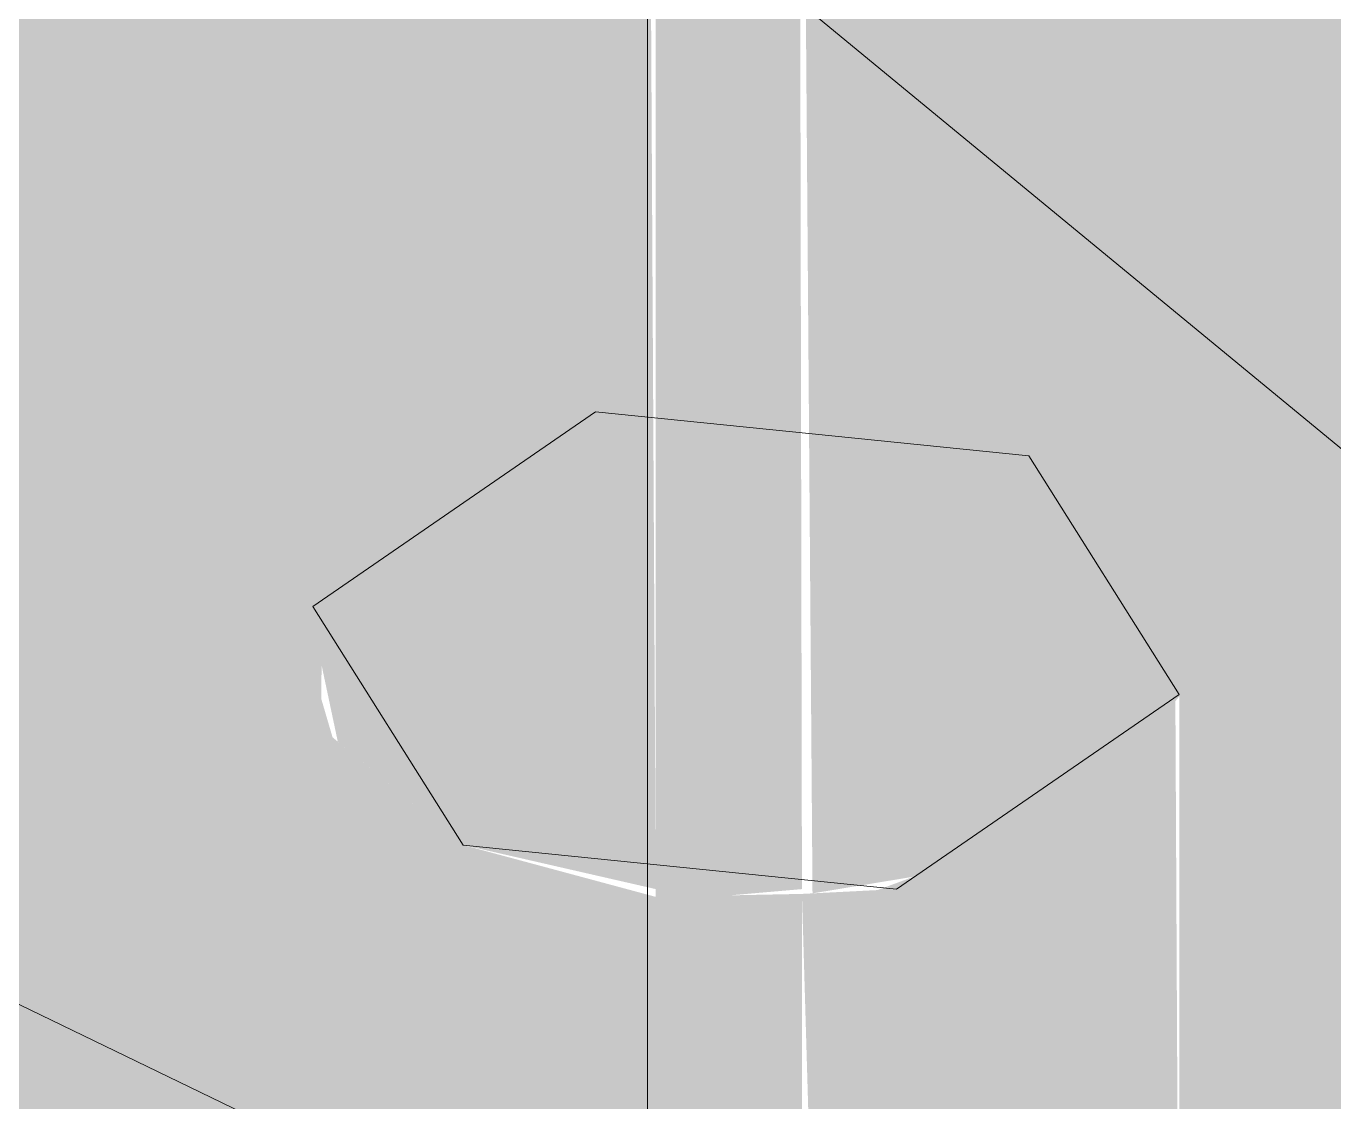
# Model space of a CAD drawing. Header units: millimetres. Extents: x -5097 to 2588, y -1580 to 5282.
# Drawn here: x -1998.69 to -1971.94, y 982.23 to 1004.24 of the extents above; entities that cross this region are included whole.
import ezdxf

# ---------------------------------------------------------------- set-up
doc = ezdxf.new("R2010")
doc.units = ezdxf.units.MM
doc.layers.add('A_--------_E-', color=8, linetype='Continuous', lineweight=9)
doc.layers.add('M-_EQPT----_E', color=7, linetype='Continuous', lineweight=9)

# ---------------------------------------------------------------- blocks, each defined once
blk = doc.blocks.new('PNS-Filter column D1200 _180 Left feed 90-50_ - ASY PNS-Filter column D1200_iam-V10-В20 Аксонометрия')
at = {"layer": 'A_--------_E-'}
h = blk.add_hatch(color=254, dxfattribs=at)
h.paths.add_polyline_path([(-1982.821, 964.193), (-1975.118, 974.342), (-1975.804, 977.158), (-1978.18, 979.117), (-1982.821, 980.233), (-1982.821, 970.171)])
h.paths.add_polyline_path([(-1982.821, 986.486), (-1985.81, 986.425), (-1985.81, 980.082), (-1982.821, 980.421), (-1982.821, 985.403)])
h.paths.add_polyline_path([(-1975.102, 974.364), (-1973.155, 976.925), (-1959.239, 975.076), (-1970.108, 1010.519), (-1979.046, 1016.107), (-1982.821, 1015.224), (-1982.605, 986.497), (-1980.065, 986.916), (-1977.071, 988.126), (-1975.102, 990.527), (-1975.102, 976.155)])
h = blk.add_hatch(color=254, dxfattribs=at)
h.paths.add_polyline_path([(-1992.142, 944.459), (-1989.912, 947.096), (-1993.825, 948.155), (-2001.435, 951.511), (-2002.527, 952.295), (-2000.645, 948.287), (-1999.386, 947.653), (-1996.341, 946.381), (-1995.854, 947.023), (-1995.527, 945.951), (-1992.644, 944.68)])
h.paths.add_polyline_path([(-1985.81, 980.082), (-1985.81, 986.425), (-1989.75, 987.486), (-1992.422, 989.689), (-1992.828, 991.074), (-1992.828, 976.039), (-1990.845, 978.483), (-1987.043, 980.019)])
h.paths.add_polyline_path([(-1984.27, 962.284), (-1982.821, 964.193), (-1982.821, 980.233), (-1985.81, 980.019), (-1985.81, 962.699), (-1984.75, 962.413)])
h.paths.add_polyline_path([(-1985.528, 986.349), (-1982.821, 986.584), (-1982.876, 1015.204), (-1985.81, 1013.795), (-1985.81, 986.425)])
h.paths.add_polyline_path([(-1970.052, 1010.483), (-1970.1, 1010.641), (-1970.108, 1010.519)])
h = blk.add_hatch(color=254, dxfattribs=at)
h.paths.add_polyline_path([(-1989.912, 947.096), (-1987.251, 950.241), (-1987.619, 950.972), (-1994.294, 952.683), (-2002.527, 957.082), (-2005.782, 960.212), (-2002.527, 952.335), (-2000.392, 951.051), (-1991.644, 947.444), (-1991.074, 947.329)])
h.paths.add_polyline_path([(-1985.81, 960.256), (-1984.27, 962.284), (-1985.81, 962.699), (-1985.81, 961.773)])
h.paths.add_polyline_path([(-1985.81, 962.699), (-1985.81, 980.082), (-1987.251, 979.935), (-1990.981, 978.326), (-1992.828, 976.039), (-1992.646, 991.164), (-1992.315, 989.601), (-1989.75, 987.486), (-1985.81, 986.584), (-1985.959, 1014.048), (-1991.68, 1011.896), (-2000.702, 1006.42), (-2007.565, 1000.278), (-2013.349, 991.975), (-2016.373, 984.743), (-2016.934, 980.657), (-2014.137, 980.533), (-2011.137, 973.257), (-2004.616, 969.603), (-1988.963, 963.548), (-1987.251, 963.087)])
blk.add_hatch(color=9, dxfattribs=at).paths.add_polyline_path([(-1975.118, 974.342), (-1975.102, 974.364), (-1975.183, 990.463), (-1977.122, 988.106), (-1981.275, 986.564), (-1982.821, 986.486), (-1982.639, 980.242), (-1982.343, 980.238), (-1977.711, 978.73), (-1975.476, 976.702), (-1975.183, 974.771)])
for p, q in [((-1985.981, 1010.902), (-1985.981, 986.471)), ((-1985.981, 986.471), (-1985.981, 980.073))]:
    blk.add_line(p, q, dxfattribs=at)
for points in [[(-1958.346, 973.563, 0), (-1990.981, 980.421, 0), (-2017.586, 993.31, 0), (-2034.95, 1010.674, 0), (-2040.981, 1030.421, 0), (-2034.95, 1050.168, 0), (-2017.586, 1067.532, 0), (-1990.981, 1080.421, 0), (-1958.346, 1087.279, 0), (-1923.616, 1087.279, 0)], [(-1948.821, 988.42, 0), (-1970.003, 994.122, 0), (-1983.408, 1005.175, 0), (-1986.088, 1015.23, 0)], [(-1992.828, 992.369, 0), (-1987.043, 996.349, 0), (-1978.18, 995.447, 0), (-1975.102, 990.564, 0)], [(-1975.102, 990.564, 0), (-1980.887, 986.584, 0), (-1989.75, 987.486, 0), (-1992.828, 992.369, 0)]]:
    blk.add_polyline3d(points, dxfattribs=at)
blk = doc.blocks.new('PNS-Filter column D1200 _180 Left feed 90-50_ - Standard-V11-В20 Аксонометрия')
blk.add_blockref('PNS-Filter column D1200 _180 Left feed 90-50_ - ASY PNS-Filter column D1200_iam-V10-В20 Аксонометрия', (0, 0))

msp = doc.modelspace()

# ---------------------------------------------------------------- block references
at = {"layer": 'M-_EQPT----_E'}
msp.add_blockref('PNS-Filter column D1200 _180 Left feed 90-50_ - Standard-V11-В20 Аксонометрия', (0, 0), dxfattribs=at)

doc.saveas('drawing.dxf')
